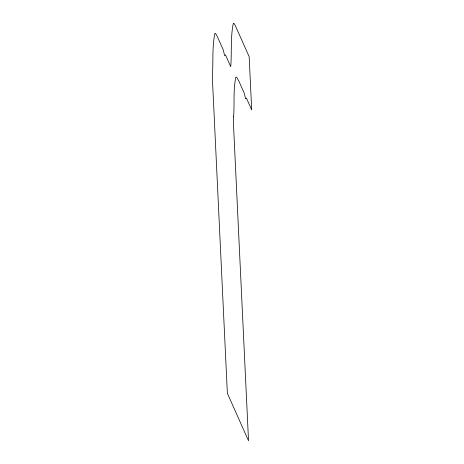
<?xml version="1.0" encoding="UTF-8"?>
<svg xmlns="http://www.w3.org/2000/svg" width="464" height="464" viewBox="0 0 464 464"><rect width="100%" height="100%" fill="white"/><g stroke="black" fill="none" stroke-linecap="round" stroke-linejoin="round"><path stroke-width="0.7" d="M233.641 116.882L233.473 124.248L248.524 440.8L227.36 393.275L212.309 76.722C213.463 62.356 211.92 47.438 214.902 33.338L215.569 33.431L216.891 35.647L223.329 50.06L224.524 55.332L224.918 55.576L225.446 54.81L230.736 66.694C231.89 52.328 230.347 37.41 233.328 23.31L233.989 23.403L235.312 25.619L249.156 56.666L251.691 109.904L246.401 98.02L245.874 98.774L245.479 98.53L244.284 93.27L238.995 81.386L236.866 77.511L236.112 77.012L235.793 77.227C233.131 90.155 234.558 103.733 233.641 116.882"/></g></svg>
